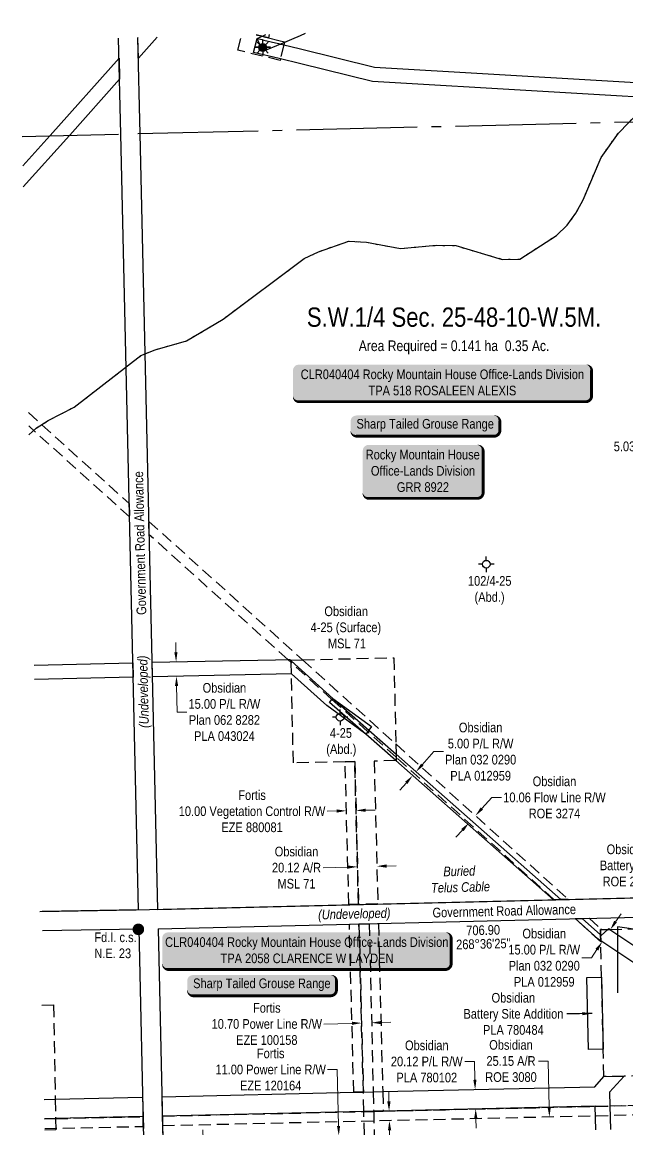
# Model space of a CAD drawing. Extents: x 610688 to 615994, y 5890806 to 5894497.
# Drawn here: x 610688 to 611316, y 5891503 to 5892651 of the extents above; entities that cross this region are included whole.
import ezdxf
from ezdxf.enums import TextEntityAlignment as Align

# ---------------------------------------------------------------- set-up
doc = ezdxf.new("R2010")
doc.units = 0
doc.header["$LTSCALE"] = 5
doc.header["$PDSIZE"] = 0.5
for name, pattern in [('DASHDOT2', [12.7, 6.35, -3.175, 0, -3.175]), ('foc-ACCESSROAD', [3.75, 2.5, -1.25]), ('foc-FLOWLINE', [3.75, 2.5, -1.25]), ('foc-QUARTERLINE', [33, 25, -3, 2, -3]), ('foc-WHEELTRACKS', [2, 0.4, -1.6])]:
    doc.linetypes.add(name, pattern=pattern)
doc.layers.get('Defpoints').update_dxf_attribs({"color": 9})
for name, color, linetype in [('AS-FENCE', 48, 'foc-FENCE'), ('AS-OWNER', 7, 'Continuous'), ('AS-SURFACE IMPACT', 7, 'Continuous'), ('AS-TELEPHONE', 224, 'foc-TEL'), ('AS-TELEPHONE-T', 224, 'Continuous'), ('AS-WILDLIFE', 131, 'DASHDOT2'), ('C-FLOWLINE', 13, 'foc-FLOWLINE'), ('C-RW', 13, 'Continuous'), ('C-SYMBOL', 7, 'Continuous'), ('C-WS', 13, 'foc-ACCESSROAD'), ('F-AR', 190, 'foc-ACCESSROAD'), ('F-EZE', 190, 'foc-FLOWLINE'), ('F-RW', 190, 'Continuous'), ('F-WS', 190, 'foc-ACCESSROAD'), ('F-WS-S', 190, 'Continuous'), ('L-AREAREQUIRED', 7, 'Continuous'), ('L-BD', 7, 'Continuous'), ('L-MON', 1, 'Continuous'), ('L-QSEC', 8, 'foc-QUARTERLINE'), ('L-ROAD-T', 7, 'Continuous'), ('L-SEC', 7, 'Continuous'), ('T-WATER-P3', 160, 'foc-WHEELTRACKS')]:
    doc.layers.add(name, color=color, linetype=linetype)
for name, color, linetype, lineweight in [('C-AR-T', 13, 'Continuous', 9), ('C-FLOWLINE-T', 13, 'Continuous', 9), ('C-RW-T', 13, 'Continuous', 9), ('C-WS-T', 13, 'Continuous', 9), ('F-EZE-T', 190, 'Continuous', 9), ('F-WS-T', 190, 'Continuous', 9), ('T-TEXT', 48, 'Continuous', 18)]:
    doc.layers.add(name, color=color, linetype=linetype, lineweight=lineweight)
doc.styles.add('100L', font='', dxfattribs={"height": 11})
doc.styles.add('175L', font='', dxfattribs={"height": 20})
doc.styles.add('80', font='', dxfattribs={"height": 10})
doc.styles.add('80CG', font='', dxfattribs={"height": 10})
doc.styles.add('80L', font='', dxfattribs={"height": 10})
doc.styles.add('80LS', font='', dxfattribs={"height": 10})
doc.styles.add('foc-LtypeFont', font='', dxfattribs={"height": 7.35})
doc.styles.get('100L').set_extended_font_data('Arial Narrow')
doc.styles.get('175L').set_extended_font_data('Arial Narrow')
doc.styles.get('80').set_extended_font_data('Arial Narrow')
doc.styles.get('80CG').set_extended_font_data('Arial Narrow')
doc.styles.get('80L').set_extended_font_data('Arial Narrow')
doc.styles.get('80LS').set_extended_font_data('Arial Narrow', italic=True)
doc.styles.get('foc-LtypeFont').set_extended_font_data('Arial Narrow')
doc.linetypes.add('foc-FENCE', pattern='A,10,-1,["X",foc-LtypeFont,S=0.2,R=0,X=-0.625,Y=-0.75],-1.24', length=12.24)
doc.linetypes.add('foc-TEL', pattern='A,2,-1,["T",foc-LtypeFont,S=0.2,R=0,X=-0.425,Y=-0.75],-1.24,8', length=12.24)
doc.linetypes.add('foc-TEL-NOLINE', pattern='A,0,-2,["T",foc-LtypeFont,S=0.2,R=0,X=-0.425,Y=-0.75],-10.24', length=12.24)
doc.linetypes.add('foc-TOPO-flowdirection-NOLINE', pattern='A,0,[">",foc-LtypeFont,S=0.3,R=0,X=0,Y=-0.945],-20,[">",foc-LtypeFont,S=0.3,R=0,X=0,Y=-0.945],0', length=20)
doc.dimstyles.new('Compass 5 000', dxfattribs={"dimscale": 5, "dimtxt": 9, "dimasz": 2, "dimexe": 0.2, "dimexo": 0.0625, "dimgap": 0.5, "dimtad": 0, "dimtih": 1, "dimtoh": 1, "dimzin": 0, "dimdsep": 46, "dimtxsty": '80CG', "dimcen": 0.1, "dimse1": 1, "dimse2": 1, "dimclrd": 256, "dimclrt": 256, "dimaunit": 1, "dimadec": 4, "dimazin": 0, "dimtfac": 0.06, "dimtofl": 0, "dimtmove": 0, "dimatfit": 1, "dimfxl": 0.2, "dimtolj": 1, "dimtzin": 0, "dimlwd": -1, "dimarcsym": 0})

# ---------------------------------------------------------------- blocks, each defined once
blk = doc.blocks.new('*U62')
h = blk.add_hatch(color=255)
edge = h.paths.add_edge_path()
edge.add_line((-144, -20), (144, -20))
edge.add_arc((144, -14), 6, 270, 360)
edge.add_line((150, -14), (150, 12.5))
edge.add_arc((144, 12.5), 6, 0, 90)
edge.add_line((144, 18.5), (-144, 18.5))
edge.add_arc((-144, 12.5), 6, 90, 180)
edge.add_line((-150, 12.5), (-150, -14))
edge.add_arc((-144, -14), 6, 180, 270)
at = {"color": 44, "flags": 128}
blk.add_lwpolyline([(-144, -20, 3, 3, 0), (144, -20, 3, 3, 0.414214), (150, -14, 3, 3, 0), (150, 12.5, 3, 0, 0.414214), (144, 18.5, 0, 0, 0), (-144, 18.5, 0, 0, 0.414214), (-150, 12.5, 0, 0, 0), (-150, -14, 0, 3, 0.414214)], format="xyseb", close=True, dxfattribs=at)
at = {"color": 44, "style": '80'}
blk.add_attdef('ENTER_TEXT_001', (-36, -5), '', height=10, dxfattribs=at)
blk = doc.blocks.new('*D46')
at = {"layer": 'Defpoints', "color": 0, "transparency": 16777216}
for p in [(610855.8, 5891481.4), (610856.1, 5891469.2), (610876.8, 5891469.7)]:
    blk.add_point(p, dxfattribs=at)
at = {"layer": 'F-EZE-T', "transparency": 16777216}
for p, q in [((610876.2, 5891491.9), (610876, 5891501.9)), ((610877, 5891459.7), (610877.7, 5891427.6)), ((610877.7, 5891427.6), (610887.7, 5891427.6))]:
    blk.add_line(p, q, dxfattribs=at)
for points in [[(610877.9, 5891491.9), (610874.6, 5891491.8), (610876.5, 5891481.9)], [(610878.6, 5891459.7), (610875.3, 5891459.7), (610876.8, 5891469.7)]]:
    blk.add_solid(points, dxfattribs=at)
at = {"layer": 'F-EZE-T', "transparency": 16777216, "insert": (610946.8, 5891427.6), "char_height": 10, "attachment_point": 5, "style": '80CG'}
blk.add_mtext('\\A1;Altalink\\P12.19 Power Line R/W\\PPlan 3574 NY\\PEZE 2095 ', dxfattribs=at)
blk = doc.blocks.new('*D49')
at = {"layer": 'Defpoints', "color": 0, "transparency": 16777216}
for p in [(611040.4, 5891624), (611050.9, 5891624.3), (611040.7, 5891612.7)]:
    blk.add_point(p, dxfattribs=at)
at = {"layer": 'F-EZE-T', "transparency": 16777216}
for p, q in [((611030.7, 5891612.4), (611001.6, 5891611.7)), ((611061.2, 5891613.2), (611071.2, 5891613.5))]:
    blk.add_line(p, q, dxfattribs=at)
for points in [[(611030.7, 5891614.1), (611030.8, 5891610.8), (611040.7, 5891612.7)], [(611061.1, 5891614.9), (611061.2, 5891611.5), (611051.2, 5891613)]]:
    blk.add_solid(points, dxfattribs=at)
at = {"layer": 'F-EZE-T', "transparency": 16777216, "insert": (610942.4, 5891611.7), "char_height": 10, "attachment_point": 5, "style": '80CG'}
blk.add_mtext('\\A1;Fortis\\P10.70 Power Line R/W\\PEZE 100158', dxfattribs=at)
blk = doc.blocks.new('*D50')
at = {"layer": 'Defpoints', "color": 0, "transparency": 16777216}
for p in [(610898.1, 5891493.4), (611017.1, 5891496), (610898.4, 5891482.4)]:
    blk.add_point(p, dxfattribs=at)
at = {"layer": 'F-EZE-T', "transparency": 16777216}
for p, q in [((611015.5, 5891564.5), (611005.5, 5891564.5)), ((611016.8, 5891506), (611015.5, 5891564.5)), ((611017.5, 5891475), (611017.7, 5891465))]:
    blk.add_line(p, q, dxfattribs=at)
for points in [[(611018.5, 5891506), (611015.2, 5891506), (611017.1, 5891496)], [(611019.2, 5891475.1), (611015.9, 5891475), (611017.3, 5891485)]]:
    blk.add_solid(points, dxfattribs=at)
at = {"layer": 'F-EZE-T', "transparency": 16777216, "insert": (610946.4, 5891564.5), "char_height": 10, "attachment_point": 5, "style": '80CG'}
blk.add_mtext('\\A1;Fortis\\P11.00 Power Line R/W\\PEZE 120164', dxfattribs=at)
blk = doc.blocks.new('*D56')
at = {"layer": 'C-RW-T', "transparency": 16777216}
for p, q in [((611304.4, 5891717.8), (611310, 5891726.1)), ((611279.4, 5891680.4), (611269.4, 5891680.4)), ((611284.9, 5891688.8), (611279.4, 5891680.4))]:
    blk.add_line(p, q, dxfattribs=at)
for points in [[(611303, 5891718.8), (611305.8, 5891716.9), (611298.8, 5891709.5)], [(611283.5, 5891689.7), (611286.3, 5891687.8), (611290.5, 5891697.1)]]:
    blk.add_solid(points, dxfattribs=at)
at = {"layer": 'Defpoints', "color": 0, "transparency": 16777216}
for p in [(611290.5, 5891697.1), (611314.3, 5891699.1), (611306, 5891686.7)]:
    blk.add_point(p, dxfattribs=at)
at = {"layer": 'C-RW-T', "transparency": 16777216, "insert": (611230.3, 5891680.4), "char_height": 10, "attachment_point": 5, "style": '80CG'}
blk.add_mtext('\\A1;Obsidian\\P15.00 P/L R/W\\PPlan 032 0290\\PPLA 012959', dxfattribs=at)
blk = doc.blocks.new('*D68')
at = {"layer": 'C-RW-T', "transparency": 16777216}
for p, q in [((611157.9, 5891572.8), (611147.9, 5891572.8)), ((611158.4, 5891553.8), (611157.9, 5891572.8)), ((611159.3, 5891513.7), (611159.5, 5891503.7))]:
    blk.add_line(p, q, dxfattribs=at)
for points in [[(611160, 5891553.9), (611156.7, 5891553.8), (611158.6, 5891543.8)], [(611161, 5891513.7), (611157.6, 5891513.6), (611159.1, 5891523.7)]]:
    blk.add_solid(points, dxfattribs=at)
at = {"layer": 'Defpoints', "color": 0, "transparency": 16777216}
for p in [(611105.8, 5891542.6), (611158.6, 5891543.8), (611106.2, 5891522.5)]:
    blk.add_point(p, dxfattribs=at)
at = {"layer": 'C-RW-T', "transparency": 16777216, "insert": (611108.4, 5891572.8), "char_height": 10, "attachment_point": 5, "style": '80CG'}
blk.add_mtext('\\A1;Obsidian\\P20.12 P/L R/W\\PPLA 780102', dxfattribs=at)
blk = doc.blocks.new('*D72')
at = {"layer": 'C-FLOWLINE-T', "transparency": 16777216}
for p, q in [((611414.6, 5892210.8), (611404.6, 5892210.6)), ((611439.6, 5892211.4), (611449.6, 5892211.6))]:
    blk.add_line(p, q, dxfattribs=at)
for points in [[(611414.5, 5892212.5), (611414.6, 5892209.1), (611424.6, 5892211)], [(611439.6, 5892213.1), (611439.6, 5892209.7), (611429.6, 5892211.2)]]:
    blk.add_solid(points, dxfattribs=at)
at = {"layer": 'Defpoints', "color": 0, "transparency": 16777216}
for p in [(611424.6, 5892211), (611433.7, 5891814), (611438.8, 5891814.1)]:
    blk.add_point(p, dxfattribs=at)
at = {"layer": 'C-FLOWLINE-T', "transparency": 16777216, "insert": (611352.4, 5892210.6), "char_height": 10, "width": 499.784, "attachment_point": 5, "style": '80CG'}
blk.add_mtext('\\A1;Obsidian\\P5.03 Flow Line R/W\\PROE 2585', dxfattribs=at)
blk = doc.blocks.new('*D77')
at = {"layer": 'C-AR-T', "transparency": 16777216}
for p, q in [((611069.1, 5891531.5), (611068.9, 5891541.5)), ((611069.8, 5891501.4), (611071.5, 5891428.4)), ((611071.5, 5891428.4), (611081.5, 5891428.4))]:
    blk.add_line(p, q, dxfattribs=at)
for points in [[(611070.8, 5891531.5), (611067.4, 5891531.4), (611069.3, 5891521.5)], [(611071.5, 5891501.5), (611068.1, 5891501.4), (611069.6, 5891511.4)]]:
    blk.add_solid(points, dxfattribs=at)
at = {"layer": 'Defpoints', "color": 0, "transparency": 16777216}
for p in [(611069.3, 5891521.5), (611206.9, 5891524.6), (611207.1, 5891514.6)]:
    blk.add_point(p, dxfattribs=at)
at = {"layer": 'C-AR-T', "transparency": 16777216, "insert": (611136.5, 5891428.4), "char_height": 10, "attachment_point": 5, "style": '80CG'}
blk.add_mtext('\\A1;Obsidian\\P10.06 Flow Line R/W\\PROE 3080', dxfattribs=at)
blk = doc.blocks.new('*D78')
at = {"layer": 'C-AR-T', "transparency": 16777216}
for p, q in [((611234.4, 5891573.3), (611224.4, 5891573.3)), ((611235.5, 5891525.2), (611234.4, 5891573.3)), ((611236.5, 5891480.1), (611236.7, 5891470.1))]:
    blk.add_line(p, q, dxfattribs=at)
for points in [[(611237.1, 5891525.2), (611233.8, 5891525.2), (611235.7, 5891515.2)], [(611238.2, 5891480.1), (611234.8, 5891480), (611236.3, 5891490)]]:
    blk.add_solid(points, dxfattribs=at)
at = {"layer": 'Defpoints', "color": 0, "transparency": 16777216}
for p in [(611231.5, 5891515.1), (611232.1, 5891490), (611236.3, 5891490)]:
    blk.add_point(p, dxfattribs=at)
at = {"layer": 'C-AR-T', "transparency": 16777216, "insert": (611195.8, 5891573.3), "char_height": 10, "attachment_point": 5, "style": '80CG'}
blk.add_mtext('\\A1;Obsidian\\P25.15 A/R\\PROE 3080', dxfattribs=at)
blk = doc.blocks.new('*D79')
at = {"layer": 'C-FLOWLINE-T', "transparency": 16777216}
for p, q in [((611165.6, 5891835.1), (611175.9, 5891846.6)), ((611175.9, 5891846.6), (611185.9, 5891846.6)), ((611145.4, 5891812.8), (611138.7, 5891805.3))]:
    blk.add_line(p, q, dxfattribs=at)
for points in [[(611164.3, 5891836.2), (611166.8, 5891834), (611158.9, 5891827.7)], [(611144.2, 5891813.9), (611146.7, 5891811.6), (611152.1, 5891820.2)]]:
    blk.add_solid(points, dxfattribs=at)
at = {"layer": 'Defpoints', "color": 0, "transparency": 16777216}
for p in [(611158.9, 5891827.7), (611238.4, 5891756.1), (611231.6, 5891748.6)]:
    blk.add_point(p, dxfattribs=at)
at = {"layer": 'C-FLOWLINE-T', "transparency": 16777216, "insert": (611240.9, 5891846.6), "char_height": 10, "attachment_point": 5, "style": '80CG'}
blk.add_mtext('\\A1;Obsidian\\P10.06 Flow Line R/W\\PROE 3274', dxfattribs=at)
blk = doc.blocks.new('*U34')
h = blk.add_hatch(color=255)
edge = h.paths.add_edge_path()
edge.add_line((-149, -20), (149, -20))
edge.add_arc((149, -14), 6, 270, 360)
edge.add_line((155, -14), (155, 12.5))
edge.add_arc((149, 12.5), 6, 0, 90)
edge.add_line((149, 18.5), (-149, 18.5))
edge.add_arc((-149, 12.5), 6, 90, 180)
edge.add_line((-155, 12.5), (-155, -14))
edge.add_arc((-149, -14), 6, 180, 270)
at = {"color": 44, "flags": 128}
blk.add_lwpolyline([(-149, -20, 3, 3, 0), (149, -20, 3, 3, 0.414214), (155, -14, 3, 3, 0), (155, 12.5, 3, 0, 0.414214), (149, 18.5, 0, 0, 0), (-149, 18.5, 0, 0, 0.414214), (-155, 12.5, 0, 0, 0), (-155, -14, 0, 3, 0.414214)], format="xyseb", close=True, dxfattribs=at)
at = {"color": 44, "style": '80'}
blk.add_attdef('ENTER_TEXT_001', (-36, -5), '', height=10, dxfattribs=at)
blk = doc.blocks.new('*D82')
at = {"layer": 'Defpoints', "color": 0, "transparency": 16777216}
for p in [(611025, 5891832.8), (611025.2, 5891823.4), (611035.2, 5891823.7)]:
    blk.add_point(p, dxfattribs=at)
at = {"layer": 'F-EZE-T', "transparency": 16777216}
for p, q in [((611015, 5891832.6), (611005, 5891832.3)), ((611045, 5891833.3), (611055, 5891833.6))]:
    blk.add_line(p, q, dxfattribs=at)
for points in [[(611015, 5891834.2), (611015, 5891830.9), (611025, 5891832.8)], [(611044.9, 5891835), (611045, 5891831.7), (611035, 5891833.1)]]:
    blk.add_solid(points, dxfattribs=at)
at = {"layer": 'F-EZE-T', "transparency": 16777216, "insert": (610927.1, 5891832.3), "char_height": 10, "attachment_point": 5, "style": '80CG'}
blk.add_mtext('\\A1;Fortis\\P10.00 Vegetation Control R/W\\PEZE 880081', dxfattribs=at)
blk = doc.blocks.new('*U33')
h = blk.add_hatch(color=59)
edge = h.paths.add_edge_path()
edge.add_line((-56.5, -28.5), (56.5, -28.5))
edge.add_arc((56.5, -22.5), 6, 270, 360)
edge.add_line((62.5, -22.5), (62.5, 21))
edge.add_arc((56.5, 21), 6, 0, 90)
edge.add_line((56.5, 27), (-56.5, 27))
edge.add_arc((-56.5, 21), 6, 90, 180)
edge.add_line((-62.5, 21), (-62.5, -22.5))
edge.add_arc((-56.5, -22.5), 6, 180, 270)
at = {"color": 1, "flags": 128}
blk.add_lwpolyline([(-56.5, -28.5, 3, 3, 0), (56.5, -28.5, 3, 3, 0.414214), (62.5, -22.5, 3, 3, 0), (62.5, 21, 3, 0, 0.414214), (56.5, 27, 0, 0, 0), (-56.5, 27, 0, 0, 0.414214), (-62.5, 21, 0, 0, 0), (-62.5, -22.5, 0, 3, 0.414214)], format="xyseb", close=True, dxfattribs=at)
blk.add_lwpolyline([(-49.3, -15.5, 0, 7.5, 0), (0, 0, 0, 0, 0)], format="xyseb", dxfattribs=at)
at = {"color": 1, "style": '80'}
blk.add_attdef('ENTER_TEXT_001', (-36, -5), '', height=10, dxfattribs=at)
blk = doc.blocks.new('*D84')
at = {"layer": 'C-AR-T', "transparency": 16777216}
for p, q in [((611026.5, 5891774.5), (611001, 5891773.8)), ((611066.6, 5891775.5), (611076.6, 5891775.8))]:
    blk.add_line(p, q, dxfattribs=at)
for points in [[(611026.5, 5891776.1), (611026.5, 5891772.8), (611036.5, 5891774.7)], [(611066.6, 5891777.2), (611066.7, 5891773.8), (611056.6, 5891775.3)]]:
    blk.add_solid(points, dxfattribs=at)
at = {"layer": 'Defpoints', "color": 0, "transparency": 16777216}
for p in [(611036.3, 5891783.9), (611056.4, 5891784.4), (611036.5, 5891774.7)]:
    blk.add_point(p, dxfattribs=at)
at = {"layer": 'C-AR-T', "transparency": 16777216, "insert": (610973.2, 5891773.8), "char_height": 10, "attachment_point": 5, "style": '80CG'}
blk.add_mtext('\\A1;Obsidian\\P20.12 A/R\\PMSL 71', dxfattribs=at)
blk = doc.blocks.new('*D85')
at = {"layer": 'C-RW-T', "transparency": 16777216}
for p, q in [((611103.7, 5891880.6), (611115.6, 5891894.1)), ((611115.6, 5891894.1), (611125.6, 5891894.1)), ((611087.2, 5891861.8), (611080.5, 5891854.3))]:
    blk.add_line(p, q, dxfattribs=at)
for points in [[(611102.5, 5891881.7), (611105, 5891879.5), (611097.1, 5891873.1)], [(611085.9, 5891862.9), (611088.4, 5891860.7), (611093.8, 5891869.3)]]:
    blk.add_solid(points, dxfattribs=at)
at = {"layer": 'Defpoints', "color": 0, "transparency": 16777216}
for p in [(611093.8, 5891869.3), (611209.4, 5891767.5), (611212.7, 5891771.3)]:
    blk.add_point(p, dxfattribs=at)
at = {"layer": 'C-RW-T', "transparency": 16777216, "insert": (611164.3, 5891894.1), "char_height": 10, "width": 367.144, "attachment_point": 5, "style": '80CG'}
blk.add_mtext('\\A1;Obsidian\\P5.00 P/L R/W\\PPlan 032 0290\\PPLA 012959', dxfattribs=at)
blk = doc.blocks.new('*D86')
at = {"layer": 'C-RW-T', "transparency": 16777216}
for p, q in [((610848.1, 5891997.2), (610847.9, 5892007.2)), ((610848.8, 5891962.2), (610849.3, 5891935.2)), ((610849.3, 5891935.2), (610859.3, 5891935.2))]:
    blk.add_line(p, q, dxfattribs=at)
for points in [[(610849.7, 5891997.3), (610846.4, 5891997.2), (610848.3, 5891987.2)], [(610850.4, 5891962.3), (610847.1, 5891962.2), (610848.6, 5891972.2)]]:
    blk.add_solid(points, dxfattribs=at)
at = {"layer": 'Defpoints', "color": 0, "transparency": 16777216}
for p in [(610878.8, 5891987.9), (610848.6, 5891972.2), (610879.1, 5891972.9)]:
    blk.add_point(p, dxfattribs=at)
at = {"layer": 'C-RW-T', "transparency": 16777216, "insert": (610898.4, 5891935.2), "char_height": 10, "attachment_point": 5, "style": '80CG'}
blk.add_mtext('\\A1;Obsidian\\P15.00 P/L R/W\\PPlan 062 8282\\PPLA 043024', dxfattribs=at)
blk = doc.blocks.new('Blk_Wildlife1')
h = blk.add_hatch(color=255)
edge = h.paths.add_edge_path()
edge.add_line((-71.5, -11.5), (71.5, -11.5))
edge.add_arc((71.5, -5.5), 6, 270, 360)
edge.add_line((77.5, -5.5), (77.5, 4))
edge.add_arc((71.5, 4), 6, 0, 90)
edge.add_line((71.5, 10), (-71.5, 10))
edge.add_arc((-71.5, 4), 6, 90, 180)
edge.add_line((-77.5, 4), (-77.5, -5.5))
edge.add_arc((-71.5, -5.5), 6, 180, 270)
at = {"color": 131, "linetype": 'Continuous', "flags": 128}
blk.add_lwpolyline([(-71.5, -11.5, 3, 3, 0), (71.5, -11.5, 3, 3, 0.414214), (77.5, -5.5, 3, 3, 0), (77.5, 4, 3, 0, 0.414214), (71.5, 10, 0, 0, 0), (-71.5, 10, 0, 0, 0.414214), (-77.5, 4, 0, 0, 0), (-77.5, -5.5, 0, 3, 0.414214)], format="xyseb", close=True, dxfattribs=at)
at = {"color": 131, "linetype": 'Continuous', "style": '80'}
blk.add_attdef('ENTER_TEXT_001', (-36, -5), '', height=10, dxfattribs=at)
blk = doc.blocks.new('GABD')
for p, q in [((-0.81, 0), (-1.62, 0)), ((0, 0.81), (0, 1.62)), ((1.62, 0), (0.81, 0)), ((0, -0.81), (0, -1.62))]:
    blk.add_line(p, q)
blk.add_circle((0, 0), 0.8)
blk = doc.blocks.new('GAS')
h = blk.add_hatch(color=255)
h.dxf.hatch_style = 1
edge = h.paths.add_edge_path()
edge.add_arc((0, 0), 0.9, 0, 360)
for p, q in [((-0.81, 0), (-1.62, 0)), ((-0.57, 0.57), (-1.14, 1.14)), ((0, 0.81), (0, 1.62)), ((0.57, 0.57), (1.14, 1.14)), ((1.62, 0), (0.81, 0)), ((-0.57, -0.57), (-1.14, -1.14)), ((0, -0.81), (0, -1.62)), ((1.14, -1.14), (0.57, -0.57))]:
    blk.add_line(p, q)
blk.add_circle((0, 0), 0.8)
blk = doc.blocks.new('fdia')
at = {"color": 255, "const_width": 1}
blk.add_lwpolyline([(-0.5, 0, 1), (0.5, 0, 1)], format="xyb", close=True, dxfattribs=at)
blk = doc.blocks.new('Fdiaa')
blk.add_blockref('fdia', (0, 0))
blk = doc.blocks.new('fdib')
at = {"color": 1, "const_width": 1.6}
blk.add_lwpolyline([(-0.4, 0, 1), (0.4, 0, 1)], format="xyb", close=True, dxfattribs=at)
at = {"color": 1}
blk.add_circle((0, 0), 0.8, dxfattribs=at)
blk = doc.blocks.new('Fdibb')
blk.add_blockref('fdib', (0, 0))
blk = doc.blocks.new('fdicc')
for name in ['Fdibb', 'Fdiaa']:
    blk.add_blockref(name, (0, 0))
blk = doc.blocks.new('FDI')
blk.add_blockref('fdicc', (0, 0))

msp = doc.modelspace()

# ---------------------------------------------------------------- linework, layer by layer
at = {"layer": 'AS-FENCE', "flags": 128}
msp.add_lwpolyline([(611463.426, 5891687.358), (611446.655, 5891686.038), (611409.518, 5891677.06), (611382.722, 5891701.508), (611306.499, 5891712.444), (611306.4, 5891643.888)], dxfattribs=at)
at = {"layer": 'AS-TELEPHONE', "linetype": 'foc-TEL-NOLINE', "flags": 128}
msp.add_lwpolyline([(610706.749, 5891728.373), (610806.603, 5891730.233), (611633.117, 5891750.016), (612437.552, 5891769.675)], dxfattribs=at)
at = {"layer": 'C-FLOWLINE'}
for points in [[(610694.983, 5892245.635), (610799.543, 5892151.403), (610799.857, 5892137.611), (610695.297, 5892231.816)], [(610711.87, 5891503.247), (610814.254, 5891505.584), (610814.024, 5891515.69), (610711.641, 5891513.314)]]:
    msp.add_lwpolyline(points, dxfattribs=at)
for points in [[(611255.181, 5891740.944), (611247.352, 5891740.757), (611240.479, 5891740.593), (611076.583, 5891888.276), (611047.138, 5891914.81), (611010.028, 5891948.247), (610967.634, 5891986.444), (610964.213, 5891989.526), (610820.393, 5892119.078), (610820.078, 5892132.907), (610979.364, 5891989.404), (611076.276, 5891902.098), (611255.181, 5891740.944)], [(611288.936, 5891698.106), (611288.963, 5891696.94), (611262.244, 5891720.999), (611269.598, 5891721.174), (611276.912, 5891721.349), (611289.962, 5891709.59), (611288.66, 5891709.56), (611288.789, 5891704.219), (611288.936, 5891698.106)], [(611371.633, 5891518.297), (610834.357, 5891506.093), (610834.127, 5891516.146), (611371.404, 5891528.351)]]:
    msp.add_lwpolyline(points, close=True, dxfattribs=at)
at = {"layer": 'C-RW'}
for points in [[(610828.518, 5892634.935), (610809.16, 5892613.308), (610808.684, 5892634.364), (610808.767, 5892634.458)], [(610689.162, 5892501.549), (610717.068, 5892532.744), (610717.428, 5892533.149), (610789.046, 5892613.273), (610789.542, 5892591.335), (610737.879, 5892533.523), (610737.503, 5892533.1), (610689.661, 5892479.614)], [(610700.936, 5891983.931), (610803.299, 5891986.331), (610803.641, 5891971.329), (610701.277, 5891968.939)], [(611283.76, 5891502.123), (611283.194, 5891526.565), (611063.2, 5891521.46), (611053.292, 5891521.229), (611043.075, 5891520.992), (610834.127, 5891516.146), (610833.668, 5891536.273), (611032.624, 5891540.892), (611042.585, 5891541.123), (611052.818, 5891541.36), (611062.678, 5891541.589), (611282.728, 5891546.697), (611292.189, 5891557.117), (611313.225, 5891557.604), (611298.113, 5891540.958), (611298.441, 5891526.792), (611299.004, 5891502.47)], [(610711.184, 5891533.432), (610722.897, 5891533.704), (610813.565, 5891535.775), (610814.024, 5891515.69), (610723.247, 5891513.584), (610711.641, 5891513.315)]]:
    msp.add_lwpolyline(points, dxfattribs=at)
for points in [[(611047.138, 5891914.81), (611045.158, 5891912.112), (611037.075, 5891918.042), (611004.599, 5891941.867), (610967.896, 5891974.644), (610823.746, 5891971.739), (610823.404, 5891986.733), (610951.487, 5891989.345), (610964.213, 5891989.526), (610966.196, 5891989.554), (610967.592, 5891988.297), (611010.884, 5891949.297), (611051.047, 5891920.137), (611048.258, 5891916.337), (611047.138, 5891914.81)], [(611240.479, 5891740.593), (611239.916, 5891740.579), (611076.174, 5891884.795), (611045.158, 5891912.112), (611007.557, 5891945.215), (611010.028, 5891948.247), (611010.884, 5891949.297), (611048.258, 5891916.337), (611076.514, 5891891.417), (611247.352, 5891740.757), (611240.479, 5891740.593)], [(611288.789, 5891704.219), (611289.498, 5891703.593), (611296.349, 5891709.738), (611297.278, 5891710.571), (611298.449, 5891709.786), (611375.027, 5891658.446), (611373, 5891629.551), (611372.293, 5891619.486), (611371.198, 5891603.874), (611356.241, 5891604.925), (611359.461, 5891650.82), (611288.936, 5891698.106), (611285.846, 5891700.178), (611262.244, 5891720.999), (611269.598, 5891721.174), (611288.789, 5891704.219)], [(611274.609, 5891659.865), (611289.846, 5891660.219), (611291.573, 5891585.619), (611276.336, 5891585.266), (611274.609, 5891659.865)]]:
    msp.add_lwpolyline(points, close=True, dxfattribs=at)
at = {"layer": 'C-WS'}
for points in [[(611076.584, 5891888.276), (611076.661, 5891884.805), (611076.175, 5891884.795), (611053.794, 5891884.296), (611057.633, 5891736.222), (611037.507, 5891735.741), (611033.668, 5891883.848), (611023.665, 5891883.625), (610969.95, 5891882.43), (610967.897, 5891974.644), (610967.634, 5891986.444), (610967.592, 5891988.297), (610967.574, 5891989.142), (610979.364, 5891989.404), (611074.286, 5891991.516), (611076.276, 5891902.098), (611076.514, 5891891.417), (611076.584, 5891888.276)], [(611063.2, 5891521.46), (611053.292, 5891521.229), (611043.075, 5891520.992), (611042.571, 5891541.122), (611038.035, 5891715.423), (611048.727, 5891715.683), (611058.16, 5891715.913), (611062.678, 5891541.589), (611063.2, 5891521.46)], [(611043.075, 5891520.99), (611053.292, 5891521.226), (611063.2, 5891521.456), (611283.194, 5891526.559), (611298.441, 5891526.792), (611371.404, 5891528.351), (611371.965, 5891504.129), (611372.219, 5891493.139), (611299.259, 5891491.48), (611284.014, 5891491.134), (611063.987, 5891486.135), (611054.12, 5891485.911), (611043.861, 5891485.68), (610834.931, 5891480.936), (610834.68, 5891491.933), (610834.127, 5891516.146), (611043.075, 5891520.99)]]:
    msp.add_lwpolyline(points, close=True, dxfattribs=at)
for points in [[(611370.697, 5891558.935), (611313.225, 5891557.604), (611292.188, 5891557.117), (611291.573, 5891585.619), (611289.846, 5891660.219), (611288.963, 5891696.94), (611288.936, 5891698.106), (611288.789, 5891704.219), (611288.66, 5891709.56), (611289.962, 5891709.59), (611296.349, 5891709.738), (611298.449, 5891709.786), (611436.071, 5891712.972)], [(610708.959, 5891631.214), (610721.197, 5891631.427), (610722.897, 5891533.704), (610723.247, 5891513.584), (610723.452, 5891501.803), (610711.909, 5891501.543)], [(610711.641, 5891513.315), (610723.247, 5891513.584), (610814.024, 5891515.69), (610814.577, 5891491.471), (610814.828, 5891480.472), (610712.442, 5891478.103)]]:
    msp.add_lwpolyline(points, dxfattribs=at)
at = {"layer": 'F-AR'}
msp.add_lwpolyline([(610944.92, 5892637.746), (610944.315, 5892634.232), (610939.713, 5892635.356), (610937.407, 5892635.919), (610931.272, 5892637.417)], dxfattribs=at)
at = {"layer": 'F-EZE'}
for points in [[(611037.507, 5891735.742), (611027.538, 5891735.504), (611023.665, 5891883.625), (611033.668, 5891883.848), (611037.507, 5891735.742)], [(611042.582, 5891541.123), (611032.624, 5891540.892), (611028.068, 5891715.181), (611038.035, 5891715.423), (611042.582, 5891541.123)]]:
    msp.add_lwpolyline(points, close=True, dxfattribs=at)
msp.add_lwpolyline([(611043.618, 5891496.606), (611043.075, 5891520.99), (611042.575, 5891541.123), (611038.035, 5891715.423), (611048.727, 5891715.683), (611052.818, 5891541.359), (611053.292, 5891521.226), (611053.863, 5891496.905)], dxfattribs=at)
at = {"layer": 'F-RW', "flags": 128}
msp.add_lwpolyline([(612047.168, 5891861.493), (611939.748, 5891960.825), (611557.858, 5892313.961), (611481.637, 5892462.492), (611419.248, 5892549.486), (611405.731, 5892568.339), (611052.065, 5892589.032), (610977.681, 5892607.195), (610955.138, 5892612.699), (610928.705, 5892619.154), (610932.262, 5892633.734), (610937.543, 5892632.444), (610939.459, 5892631.976), (610954.517, 5892628.297), (610956.633, 5892627.781), (610958.693, 5892627.277), (610977.328, 5892622.725), (611054.302, 5892603.92), (611413.747, 5892582.89), (611437.387, 5892549.92), (611494.468, 5892470.328), (611569.986, 5892323.167), (611949.928, 5891971.833), (612057.373, 5891872.478)], dxfattribs=at)
at = {"layer": 'F-RW'}
msp.add_lwpolyline([(610982.217, 5892638.647), (610977.016, 5892636.438), (610956.633, 5892627.781), (610938.287, 5892619.989), (610932.262, 5892633.734), (610939.338, 5892636.739), (610941.517, 5892637.664)], dxfattribs=at)
at = {"layer": 'F-WS'}
msp.add_lwpolyline([(610931.272, 5892637.417), (610937.407, 5892635.919), (610939.713, 5892635.356), (610944.315, 5892634.232), (610954.81, 5892631.667), (610960.862, 5892630.186), (610960.696, 5892629.506), (610960.07, 5892626.941), (610956.516, 5892612.363), (610956.13, 5892610.778), (610912.43, 5892621.448), (610916.245, 5892637.054)], dxfattribs=at)
at = {"layer": 'L-QSEC'}
for p, q in [((610808.43, 5892534.922), (611577.973, 5892553.286)), ((610688.468, 5892532.06), (610788.327, 5892534.443))]:
    msp.add_line(p, q, dxfattribs=at)
at = {"layer": 'L-SEC'}
for p, q in [((610790.827, 5892534.443), (610788.58, 5892633.91)), ((610810.931, 5892534.897), (610808.684, 5892634.364)), ((610809.127, 5891730.233), (610790.827, 5892534.443)), ((610829.236, 5891730.46), (610810.931, 5892534.9)), ((610829.204, 5891730.459), (611633.087, 5891750.012)), ((610809.21, 5891730.235), (610709.249, 5891728.375)), ((610806.603, 5891730.233), (610806.657, 5891730.234)), ((610829.693, 5891710.356), (611633.576, 5891729.909)), ((610809.584, 5891710.13), (610709.707, 5891708.271)), ((610809.584, 5891710.13), (610827.947, 5890905.878)), ((610829.693, 5891710.356), (610848.05, 5890906.337))]:
    msp.add_line(p, q, dxfattribs=at)
at = {"layer": 'T-WATER-P3', "linetype": 'foc-TOPO-flowdirection-NOLINE', "flags": 128}
msp.add_lwpolyline([(610695.507, 5892222.586), (610703.156, 5892229.538), (610715.426, 5892237.519), (610742.601, 5892251.33), (610811.642, 5892304.834), (610826.434, 5892310.842), (610859.143, 5892319.999), (610896.971, 5892342.714), (610981.285, 5892405.318), (610995.936, 5892412.45), (611027.549, 5892423.607), (611045.845, 5892422.257), (611081.077, 5892415.914), (611118.455, 5892419.219), (611138.454, 5892418.787), (611186.81, 5892404.599), (611204.844, 5892404.785), (611243.109, 5892429.466), (611254.203, 5892440.037), (611263.25, 5892452.472), (611270.726, 5892466.365), (611289.211, 5892510.227), (611307.23, 5892535.513), (611327.992, 5892556.751), (611352.129, 5892574.958), (611419.39, 5892611.221), (611453.74, 5892639.511), (611466.193, 5892647.138), (611475.449, 5892650.559)], dxfattribs=at)
at = {"layer": 'T-WATER-P3', "flags": 128}
msp.add_lwpolyline([(610695.507, 5892222.586), (610703.156, 5892229.538), (610715.426, 5892237.519), (610742.601, 5892251.33), (610811.642, 5892304.834), (610826.434, 5892310.842), (610859.143, 5892319.999), (610896.971, 5892342.714), (610981.285, 5892405.318), (610995.936, 5892412.45), (611027.549, 5892423.607), (611045.845, 5892422.257), (611081.077, 5892415.914), (611118.455, 5892419.219), (611138.454, 5892418.787), (611186.81, 5892404.599), (611204.844, 5892404.785), (611243.109, 5892429.466), (611254.203, 5892440.037), (611263.25, 5892452.472), (611270.726, 5892466.365), (611289.211, 5892510.227), (611307.23, 5892535.513), (611327.992, 5892556.751), (611352.129, 5892574.958), (611419.39, 5892611.221), (611453.74, 5892639.511), (611466.193, 5892647.138), (611475.449, 5892650.559)], dxfattribs=at)

# ---------------------------------------------------------------- block references
at = {"layer": 'AS-OWNER', "color": 1}
ref = msp.add_blockref('*U33', (611104.421, 5892185.22), dxfattribs=dict(at, xscale=0.99961145, yscale=0.99961145, zscale=0.99961145))
ref.add_attrib('ENTER_TEXT_001', 'Rocky Mountain House', (611045.034, 5892197.145), dxfattribs={"layer": '0', "color": 1, "height": 9.99611, "style": '80'})
ref.add_attrib('ENTER_TEXT_002', 'Office-Lands Division', (611050.431, 5892180.308), dxfattribs={"layer": '0', "color": 1, "height": 9.99611, "style": '80'})
ref.add_attrib('ENTER_TEXT_003', 'GRR 8922', (611077.358, 5892163.47), dxfattribs={"layer": '0', "color": 1, "height": 9.9961, "style": '80'})
at = {"layer": 'AS-SURFACE IMPACT', "color": 1}
ref = msp.add_blockref('*U34', (611124.492, 5892276.973), dxfattribs=dict(at, xscale=0.99961145, yscale=0.99961145, zscale=0.99961145))
ref.add_attrib('ENTER_TEXT_001', 'CLR040404 Rocky Mountain House Office-Lands Division', (610977.584, 5892280.39), dxfattribs={"layer": '0', "color": 44, "height": 9.99611, "style": '80'})
ref.add_attrib('ENTER_TEXT_002', 'TPA 518 ROSALEEN ALEXIS', (611047.953, 5892263.552), dxfattribs={"layer": '0', "color": 44, "height": 9.99611, "style": '80'})
ref = msp.add_blockref('*U62', (610983.778, 5891688.236), dxfattribs=dict(at, xscale=0.99961145, yscale=0.99961145, zscale=0.99961145))
ref.add_attrib('ENTER_TEXT_001', 'CLR040404 Rocky Mountain House Office-Lands Division', (610836.871, 5891691.654), dxfattribs={"layer": '0', "color": 44, "height": 9.99611, "style": '80'})
ref.add_attrib('ENTER_TEXT_002', 'TPA 2058 CLARENCE W LAYDEN', (610894.396, 5891674.816), dxfattribs={"layer": '0', "color": 44, "height": 9.99611, "style": '80'})
at = {"layer": 'AS-WILDLIFE'}
ref = msp.add_blockref('Blk_Wildlife1', (611106.787, 5892232.692), dxfattribs=dict(at, xscale=0.99961145, yscale=0.99961145, zscale=0.99961145))
ref.add_attrib('ENTER_TEXT_001', 'Sharp Tailed Grouse Range', (611035.481, 5892229.075), dxfattribs={"layer": '0', "color": 131, "height": 9.99611, "style": '80'})
ref = msp.add_blockref('Blk_Wildlife1', (610937.242, 5891652.506), dxfattribs=dict(at, xscale=0.99961145, yscale=0.99961145, zscale=0.99961145))
ref.add_attrib('ENTER_TEXT_001', 'Sharp Tailed Grouse Range', (610865.936, 5891648.888), dxfattribs={"layer": '0', "color": 131, "height": 9.99611, "style": '80'})
at = {"layer": 'F-WS-S', "xscale": 4.998057249999966, "yscale": 4.998057249999966, "zscale": 4.998057249999966}
for name, p in [('GAS', (610938.138, 5892624.183)), ('GABD', (610938.197, 5892624.518))]:
    msp.add_blockref(name, p, dxfattribs=at)
at = {"layer": 'F-WS-S', "color": 2, "xscale": 4.998057249999966, "yscale": 4.998057249999966, "zscale": 4.998057249999966}
for p in [(611170.129, 5892088.468), (611018.516, 5891929.807)]:
    msp.add_blockref('GABD', p, dxfattribs=at)
at = {"layer": 'L-MON', "xscale": 4.99999999999997, "yscale": 4.99999999999997, "zscale": 4.99999999999997}
msp.add_blockref('FDI', (610809.105, 5891709.855), dxfattribs=at)

# ---------------------------------------------------------------- texts
at = {"layer": 'AS-TELEPHONE-T', "insert": (611111.098, 5891774.448), "char_height": 9.99611, "attachment_point": 1, "rotation": 1.426297, "style": '80L'}
msp.add_mtext_dynamic_manual_height_columns('\\pi14.33455;{\\fArial Narrow|b0|i1|c0|p34;Buried\\P\\pi1.21891;Telus Cable}', width=61.82811, gutter_width=50, heights=[0], dxfattribs=at)
at = {"layer": 'C-RW-T', "insert": (611146.002, 5891643.913), "char_height": 9.99611, "attachment_point": 1, "style": '175L'}
msp.add_mtext_dynamic_manual_height_columns('\\pi29.62239;Obsidian\\P\\pi0.47274;Battery Site Addition\\P\\pi20.7343;PLA 780484', width=103.0613, gutter_width=99.961, heights=[0], dxfattribs=at)
at = {"layer": 'C-SYMBOL', "color": 3, "linetype": 'Continuous', "style": '175L'}
msp.add_text('S.W.1/4 Sec. 25-48-10-W.5M.', height=19.99223, dxfattribs=at).set_placement((611136.716, 5892328.676), align=Align.BOTTOM_CENTER)
at = {"layer": 'C-WS-T', "char_height": 9.99611, "attachment_point": 1}
for s, width, gutter_width, insert, style in [('\\pi14.38956;Obsidian\\P\\pi0.11476;4-25 (Surface)\\P\\pi18.05117;MSL 71', 72.59566, 50, (610987.752, 5892044.681), '80L'), ('\\pi17.57386;Obsidian\\P\\pi10.55408;Battery Site\\P\\pi13.44518;ROE 2579', 78.96426, 99.961, (611277.457, 5891797.836), '175L')]:
    msp.add_mtext_dynamic_manual_height_columns(s, width=width, gutter_width=gutter_width, heights=[0], dxfattribs=dict(at, insert=insert, style=style))
at = {"layer": 'F-WS-T', "char_height": 9.99611, "attachment_point": 1, "style": '80L'}
for s, width, insert in [('\\pi0.66366;102/4-25\\P\\pi7.51638;(Abd.)', 44.83019, (611150.469, 5892076.147)), ('\\pi4.13775;4-25\\P\\pi0.39432;(Abd.)', 30.58606, (611003.727, 5891918.497))]:
    msp.add_mtext_dynamic_manual_height_columns(s, width=width, gutter_width=50, heights=[0], dxfattribs=dict(at, insert=insert))
at = {"layer": 'L-AREAREQUIRED', "color": 5, "linetype": 'Continuous', "style": '100L'}
msp.add_text('Area Required = 0.141 ha  0.35 Ac.', height=10.99573, dxfattribs=at).set_placement((611136.716, 5892306.185), align=Align.BOTTOM_CENTER)
at = {"layer": 'L-BD', "linetype": 'Continuous', "style": '80L'}
for s, height, p in [('706.90', 9.9961, (611166.903, 5891709.059)), ("268°36'25''", 9.99611, (611167.249, 5891694.819))]:
    msp.add_text(s, height=height, rotation=1.3934, dxfattribs=at).set_placement(p, align=Align.MIDDLE)
at = {"layer": 'L-MON', "insert": (610763.427, 5891706.657), "char_height": 9.9961, "attachment_point": 1, "style": '80L'}
msp.add_mtext_dynamic_manual_height_columns('Fd.I. c.s.\\PN.E. 23', width=43.04371, gutter_width=50, heights=[0], dxfattribs=at)
at = {"layer": 'L-ROAD-T', "style": '80L'}
for height, rotation, p in [(10, 91.303542, (610810.657, 5892110.376)), (9.99611, 1.399921, (611188.8, 5891728.943))]:
    msp.add_text('Government Road Allowance', height=height, rotation=rotation, dxfattribs=at).set_placement(p, align=Align.MIDDLE_CENTER)
at = {"layer": 'T-TEXT', "style": '80LS'}
for height, rotation, p in [(10, 91.303542, (610814.165, 5891956.228)), (9.99611, 1.399921, (611033.193, 5891726.002))]:
    msp.add_text('(Undeveloped)', height=height, rotation=rotation, dxfattribs=at).set_placement(p, align=Align.MIDDLE_CENTER)

# ---------------------------------------------------------------- dimensions: what is measured, and where the dimension line sits
at = {"layer": 'C-AR-T', "color": 2}
dim = msp.add_linear_dim(base=(611036.496, 5891774.735), p1=(611056.384, 5891784.386), p2=(611036.26, 5891783.865), angle=181.484597, text='Obsidian\\P20.12 A/R\\PMSL 71', dimstyle='Compass 5 000', dxfattribs=at)
dim.commit()
dim.dimension.update_dxf_attribs({"geometry": '*D84', "text_midpoint": (610973.235, 5891773.814), "dimtype": 161})
at = {"layer": 'C-AR-T'}
for base, p1, p2, angle, text, picture, middle in [((611236.262, 5891490.049), (611231.542, 5891515.115), (611232.114, 5891489.955), 271.30144, 'Obsidian\\P25.15 A/R\\PROE 3080', '*D78', (611195.847, 5891573.303)), ((611069.342, 5891521.489), (611207.091, 5891514.56), (611206.862, 5891524.613), 91.301304, 'Obsidian\\P10.06 Flow Line R/W\\PROE 3080', '*D77', (611136.456, 5891428.432))]:
    dim = msp.add_linear_dim(base=base, p1=p1, p2=p2, angle=angle, text=text, dimstyle='Compass 5 000', dxfattribs=at)
    dim.commit()
    dim.dimension.update_dxf_attribs({"geometry": picture, "text_midpoint": middle, "dimtype": 161})
at = {"layer": 'C-FLOWLINE-T'}
for base, p1, p2, angle, text, picture, middle in [((611424.585, 5892211.046), (611438.768, 5891814.098), (611433.741, 5891813.983), 181.320979, 'Obsidian\\P5.03 Flow Line R/W\\PROE 2585', '*D72', (611352.39, 5892210.585)), ((611158.873, 5891827.697), (611231.614, 5891748.581), (611238.373, 5891756.085), 47.988077, 'Obsidian\\P10.06 Flow Line R/W\\PROE 3274', '*D79', (611240.862, 5891846.557))]:
    dim = msp.add_linear_dim(base=base, p1=p1, p2=p2, angle=angle, text=text, dimstyle='Compass 5 000', dxfattribs=at)
    dim.commit()
    dim.dimension.update_dxf_attribs({"geometry": picture, "text_midpoint": middle, "dimtype": 161})
at = {"layer": 'C-RW-T', "color": 2}
for base, p1, p2, angle, text, picture, middle in [((610848.565, 5891972.239), (610878.76, 5891987.862), (610879.062, 5891972.854), 271.154554, 'Obsidian\\P15.00 P/L R/W\\PPlan 062 8282\\PPLA 043024', '*D86', (610898.396, 5891935.222)), ((611093.761, 5891869.306), (611212.749, 5891771.274), (611209.393, 5891767.463), 228.628085, 'Obsidian\\P5.00 P/L R/W\\PPlan 032 0290\\PPLA 012959', '*D85', (611164.313, 5891894.089))]:
    dim = msp.add_linear_dim(base=base, p1=p1, p2=p2, angle=angle, text=text, dimstyle='Compass 5 000', dxfattribs=at)
    dim.commit()
    dim.dimension.update_dxf_attribs({"geometry": picture, "text_midpoint": middle, "dimtype": 161})
at = {"layer": 'C-RW-T'}
for base, p1, p2, angle, text, picture, middle in [((611290.494, 5891697.062), (611314.345, 5891699.129), (611305.992, 5891686.67), 236.158712, 'Obsidian\\P15.00 P/L R/W\\PPlan 032 0290\\PPLA 012959', '*D56', (611230.27, 5891680.45)), ((611158.6, 5891543.816), (611106.223, 5891522.459), (611105.756, 5891542.589), 91.32966, 'Obsidian\\P20.12 P/L R/W\\PPLA 780102', '*D68', (611108.388, 5891572.777))]:
    dim = msp.add_linear_dim(base=base, p1=p1, p2=p2, angle=angle, text=text, dimstyle='Compass 5 000', dxfattribs=at)
    dim.commit()
    dim.dimension.update_dxf_attribs({"geometry": picture, "text_midpoint": middle, "dimtype": 161})
at = {"layer": 'F-EZE-T'}
dim = msp.add_aligned_dim(p1=(611035.227, 5891823.691), p2=(611025.239, 5891823.43), distance=-9.385, text='Fortis\\P10.00 Vegetation Control R/W\\PEZE 880081', dimstyle='Compass 5 000', dxfattribs=at)
dim.commit()
dim.dimension.update_dxf_attribs({"geometry": '*D82', "text_midpoint": (610927.067, 5891832.289)})
for base, p1, p2, angle, text, picture, middle in [((611040.709, 5891612.679), (611050.872, 5891624.293), (611040.413, 5891624.02), 181.490841, 'Fortis\\P10.70 Power Line R/W\\PEZE 100158', '*D49', (610942.444, 5891611.661)), ((611017.052, 5891496.012), (610898.393, 5891482.377), (610898.148, 5891493.352), 91.281452, 'Fortis\\P11.00 Power Line R/W\\PEZE 120164', '*D50', (610946.38, 5891564.454)), ((610876.75, 5891469.696), (610855.837, 5891481.411), (610856.114, 5891469.227), 271.301319, 'Altalink\\P12.19 Power Line R/W\\PPlan 3574 NY\\PEZE 2095 ', '*D46', (610946.848, 5891427.583))]:
    dim = msp.add_linear_dim(base=base, p1=p1, p2=p2, angle=angle, text=text, dimstyle='Compass 5 000', dxfattribs=at)
    dim.commit()
    dim.dimension.update_dxf_attribs({"geometry": picture, "text_midpoint": middle, "dimtype": 161})

# ---------------------------------------------------------------- leaders
at = {"layer": 'C-RW-T', "path_type": 1}
msp.add_leader([(611279.881, 5891622.518), (611253.764, 5891622.335)], dimstyle='Compass 5 000', override={"dimgap": 0.5, "dimtad": 0}, dxfattribs=at)

doc.saveas('drawing.dxf')
